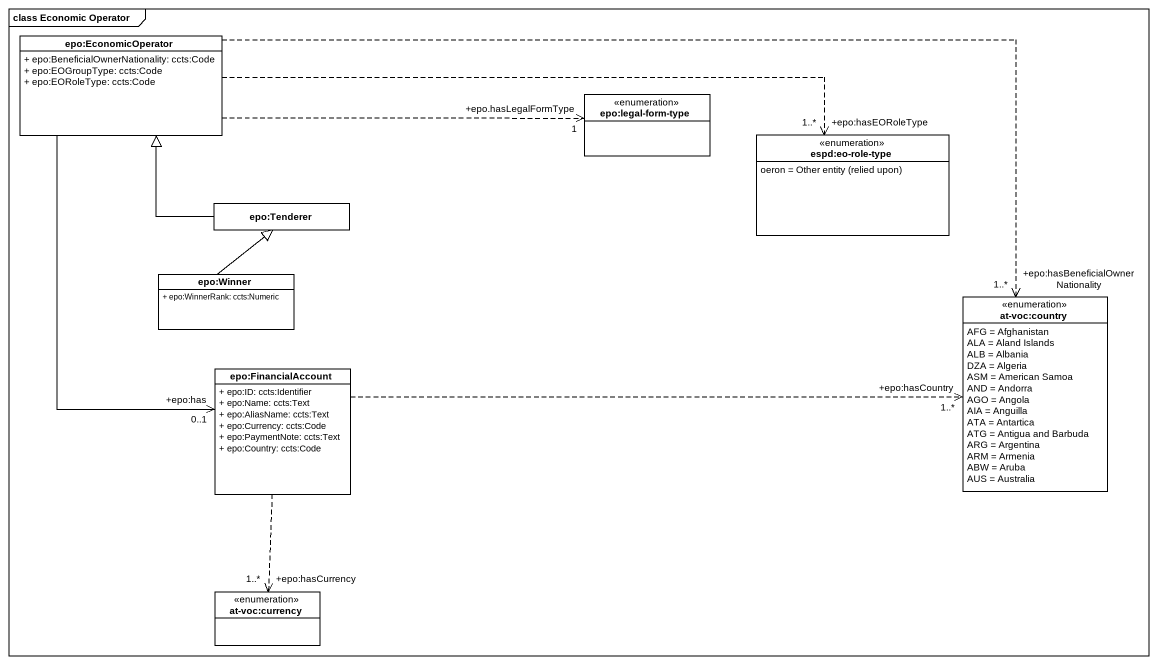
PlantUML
@startuml
mainframe class Economic Operator
hide circle
hide empty members
skinparam classAttributeIconSize 0
class "epo:EconomicOperator" as epo_EconomicOperator {
  + epo:BeneficialOwnerNationality: ccts:Code
  + epo:EOGroupType: ccts:Code
  + epo:EORoleType: ccts:Code
}
enum "epo:legal-form-type" as epo_legal_form_type
enum "espd:eo-role-type" as espd_eo_role_type {
  {field} oeron = Other entity (relied upon)
}
class "epo:Tenderer" as epo_Tenderer
class "epo:Winner" as epo_Winner {
  + epo:WinnerRank: ccts:Numeric
}
enum "at-voc:country" as at_voc_country {
  AFG = Afghanistan
  ALA = Aland Islands
  ALB = Albania
  DZA = Algeria
  ASM = American Samoa
  AND = Andorra
  AGO = Angola
  AIA = Anguilla
  ATA = Antartica
  ATG = Antigua and Barbuda
  ARG = Argentina
  ARM = Armenia
  ABW = Aruba
  AUS = Australia
}
class "epo:FinancialAccount" as epo_FinancialAccount {
  + epo:ID: ccts:Identifier
  + epo:Name: ccts:Text
  + epo:AliasName: ccts:Text
  + epo:Currency: ccts:Code
  + epo:PaymentNote: ccts:Text
  + epo:Country: ccts:Code
}
enum "at-voc:currency" as at_voc_currency
epo_EconomicOperator .right.> "+epo.hasLegalFormType\n1" epo_legal_form_type
epo_EconomicOperator .right.> "+epo:hasEORoleType\n1..*" espd_eo_role_type
epo_EconomicOperator .right.> "+epo:hasBeneficialOwnerNationality\n1..*" at_voc_country
epo_EconomicOperator --> "+epo:has\n0..1" epo_FinancialAccount
epo_Tenderer -up-|> epo_EconomicOperator
epo_Winner -up-|> epo_Tenderer
epo_FinancialAccount .right.> "+epo:hasCountry\n1..*" at_voc_country
epo_FinancialAccount ..> "+epo:hasCurrency\n1..*" at_voc_currency
@enduml
